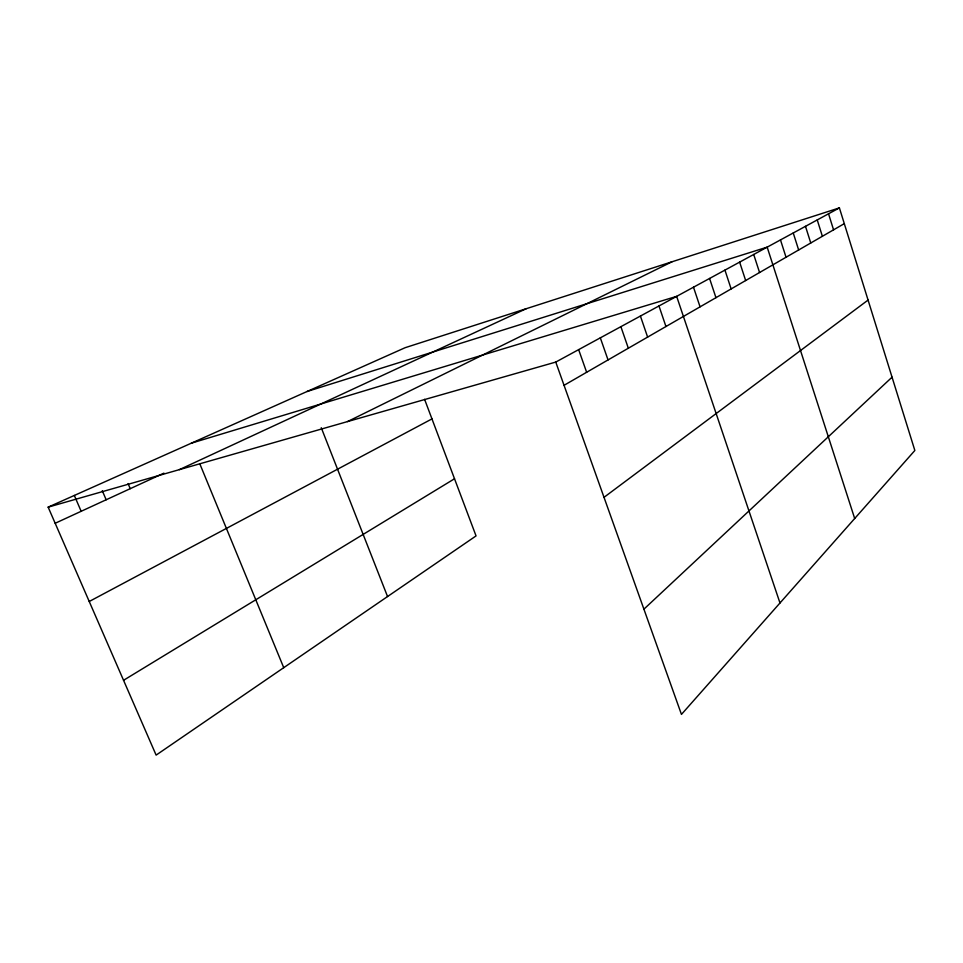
<?xml version="1.0" encoding="UTF-8"?>
<svg xmlns="http://www.w3.org/2000/svg" width="963" height="963" viewBox="0 0 963 963"><rect width="100%" height="100%" fill="white"/><g stroke="black" fill="none" stroke-linecap="round" stroke-linejoin="round"><path stroke-width="1.44" d="M643.91 609.17L892.051 377.183M604.018 497.329L868.072 300.071M123.553 680.299L454.512 478.767M564.053 385.308L844.298 223.645M555.759 362.076L839.399 207.888L914.85 450.479L681.455 714.402L555.759 362.076L48.15 507.14L156.126 755.112L476.047 535.909L424.587 399.32M89.234 601.49L431.966 418.905M347.511 421.589L672.005 261.78M179.395 469.631L526.243 308.702M55.18 523.27L163.927 473.146M48.15 507.14L405.134 347.703L839.399 207.888M307.041 391.508L767.174 247.142L854.687 518.515M191.324 443.185L676.652 296.363L779.982 602.994M74.332 495.451L81.157 511.293M102.283 490.685L106.159 499.773M128.067 483.582L130.222 488.674M200.027 464.335L283.736 667.684M321.257 427.716L387.547 596.554M578.643 349.629L586.636 372.272M600.322 337.844L608.038 359.933M620.882 326.674L628.333 348.221M640.407 316.057L647.618 337.098M658.969 305.969L665.951 326.529M693.492 287.203L700.065 306.848M709.575 278.463L715.954 297.675M724.946 270.109L731.134 288.924M739.632 262.117L745.663 280.546M753.704 254.473L759.566 272.529M780.487 239.919L786.037 257.253M793.247 232.974L798.652 249.971M805.489 226.329L810.762 242.989M817.238 219.937L822.378 236.284M828.541 213.798L833.561 229.844"/></g></svg>
